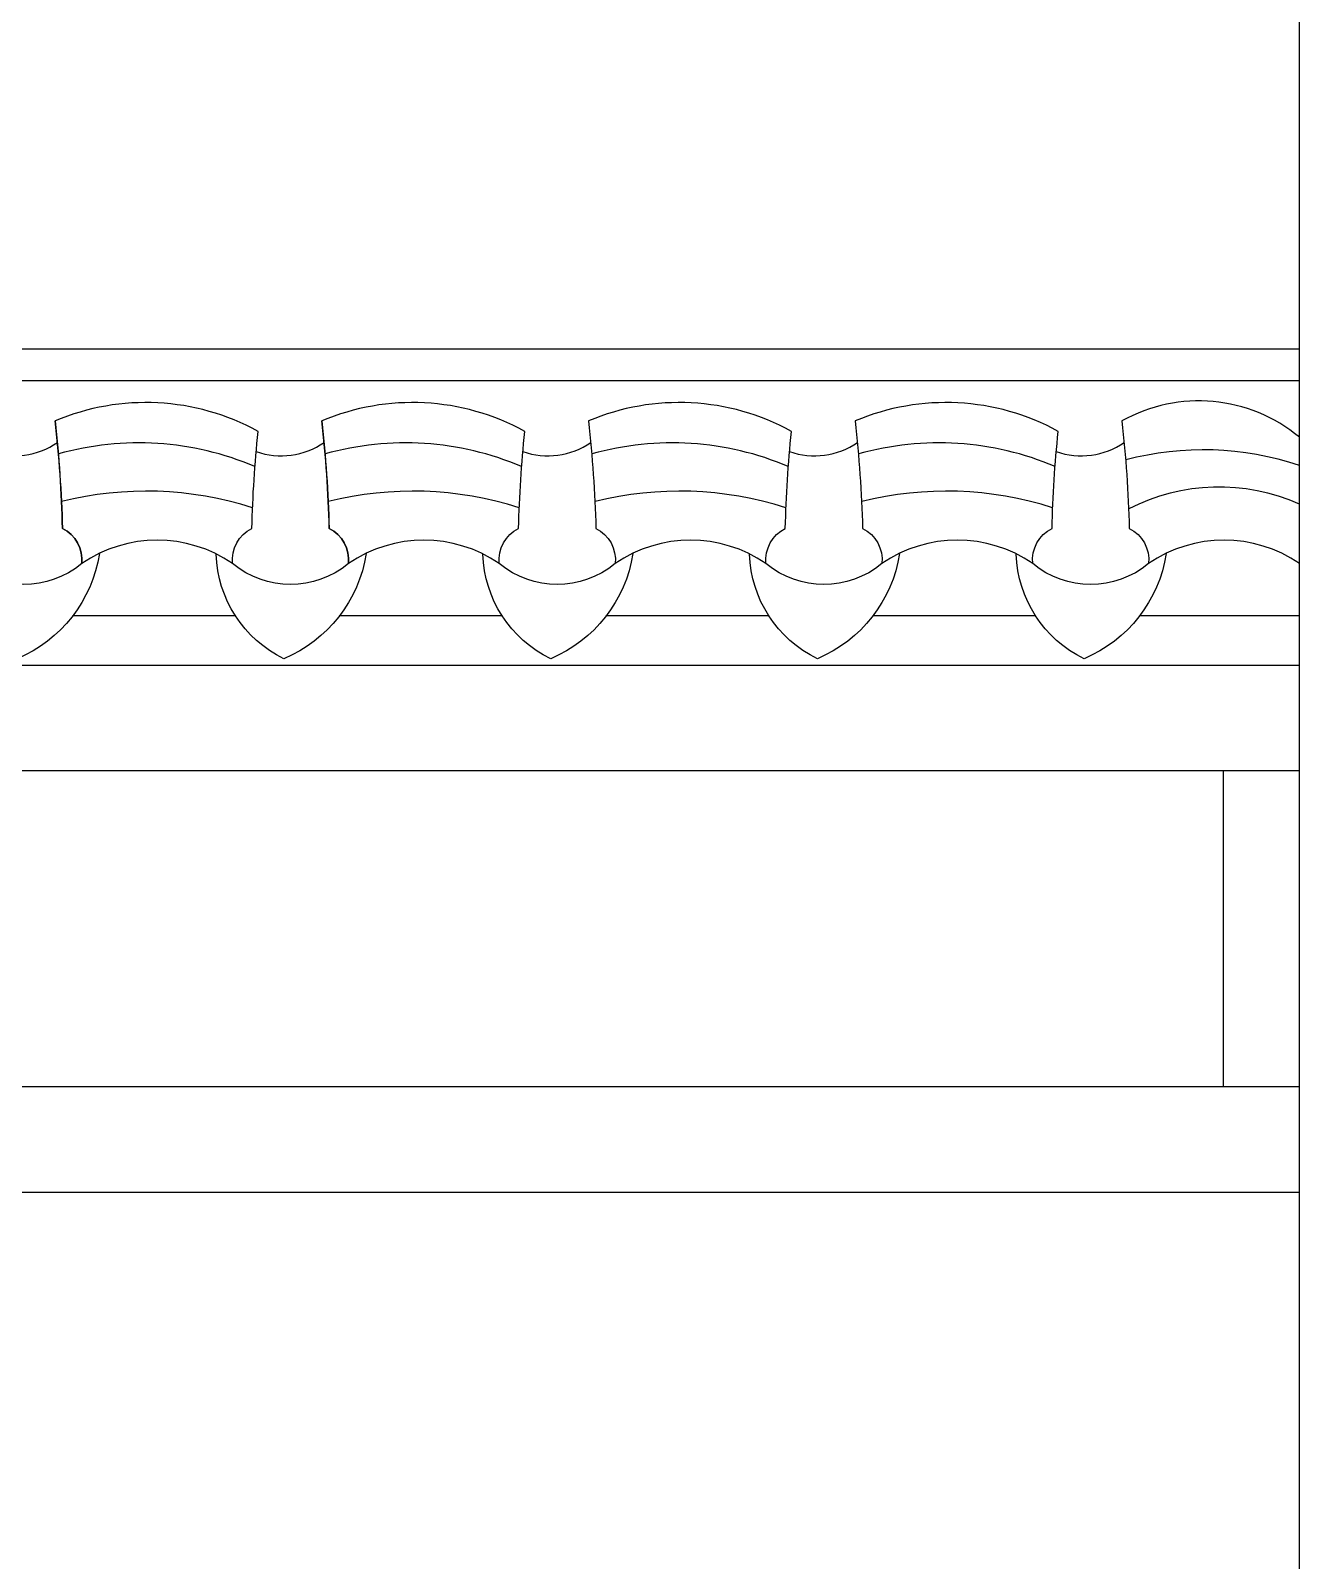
# Model space of a CAD drawing. Header units: metres. Extents: x 2084 to 9590, y 597 to 7347.
# Drawn here: x 3204 to 4408, y 3502 to 4953 of the extents above; entities that cross this region are included whole.
import ezdxf

# ---------------------------------------------------------------- set-up
doc = ezdxf.new("R2010")
doc.units = ezdxf.units.M
for name, color, linetype in [('3', 3, 'Continuous'), ('4', 4, 'Continuous'), ('7', 7, 'Continuous')]:
    doc.layers.add(name, color=color, linetype=linetype)

msp = doc.modelspace()

# ---------------------------------------------------------------- linework, layer by layer
at = {"layer": '3'}
for p, q in [((4407.7, 2201.16), (4407.7, 6191.16)), ((2445.11, 4621.16), (4407.7, 4621.16)), ((3398.73, 4397.78), (3243.94, 4397.78)), ((3651.73, 4397.78), (3496.94, 4397.78)), ((3904.73, 4397.78), (3749.94, 4397.78)), ((4157.73, 4397.78), (4002.94, 4397.78)), ((4407.7, 4397.78), (4255.94, 4397.78)), ((2445.11, 4251.16), (4407.7, 4251.16)), ((4335.7, 3951.16), (4335.7, 4251.16)), ((2445.11, 3951.16), (4407.7, 3951.16))]:
    msp.add_line(p, q, dxfattribs=at)
for points in [[(4407.7, 4567.48, 0.31), (4239.36, 4582.81, -0.02), (4246.35, 4480.92, -0.31), (4264.7, 4447.53, -0.31)], [(3395.7, 4447.53, -0.31), (3414.05, 4480.92, -0.02), (3419.93, 4572.94, 0.23), (3227.36, 4582.81, -0.02), (3234.35, 4480.92, -0.31), (3252.7, 4447.53)], [(3648.7, 4447.53, -0.31), (3667.05, 4480.92, -0.02), (3672.93, 4572.94, 0.23), (3480.36, 4582.81, -0.02), (3487.35, 4480.92, -0.31), (3505.7, 4447.53)], [(3901.7, 4447.53, -0.31), (3920.05, 4480.92, -0.02), (3925.93, 4572.94, 0.23), (3733.36, 4582.81, -0.02), (3740.35, 4480.92, -0.31), (3758.7, 4447.53)], [(4154.7, 4447.53, -0.31), (4173.05, 4480.92, -0.02), (4178.93, 4572.94, 0.23), (3986.36, 4582.81, -0.02), (3993.35, 4480.92, -0.31), (4011.7, 4447.53)], [(3269.44, 4457.06, -0.26), (3191.48, 4357.24, -0.28), (3127.15, 4456.48)], [(3269.44, 4457.06, -0.26), (3191.48, 4357.24, -0.28), (3127.15, 4456.48)], [(3395.7, 4447.53, 0.31), (3252.7, 4447.53, -0.36), (3142.7, 4447.53, -0.36)], [(3395.7, 4447.53, 0.31), (3252.7, 4447.53, -0.36), (3142.7, 4447.53, -0.36)], [(3522.44, 4457.06, -0.26), (3444.48, 4357.24, -0.28), (3380.15, 4456.48)], [(3522.44, 4457.06, -0.26), (3444.48, 4357.24, -0.28), (3380.15, 4456.48)], [(3648.7, 4447.53, 0.31), (3505.7, 4447.53, -0.36), (3395.7, 4447.53, -0.36)], [(3648.7, 4447.53, 0.31), (3505.7, 4447.53, -0.36), (3395.7, 4447.53, -0.36)], [(3775.44, 4457.06, -0.26), (3697.48, 4357.24, -0.28), (3633.15, 4456.48)], [(3901.7, 4447.53, 0.31), (3758.7, 4447.53, -0.36), (3648.7, 4447.53, -0.36)], [(4028.44, 4457.06, -0.26), (3950.48, 4357.24, -0.28), (3886.15, 4456.48)], [(4154.7, 4447.53, 0.31), (4011.7, 4447.53, -0.36), (3901.7, 4447.53, -0.36)], [(4281.44, 4457.06, -0.26), (4203.48, 4357.24, -0.28), (4139.15, 4456.48)], [(4407.7, 4447.53, 0.31), (4264.7, 4447.53, -0.36), (4154.7, 4447.53, -0.36)]]:
    msp.add_lwpolyline(points, format="xyb", dxfattribs=at)
for centre, radius, start, end in [((2163.36, 4458.66), 1071.22, 1.19, 6.66), ((2416.36, 4458.66), 1071.22, 1.19, 6.66), ((3188.72, 4621.43), 71.66, 250.71, 304.72), ((3306.73, 4280.58), 281.47, 66.96, 105.7), ((3441.72, 4621.43), 71.66, 250.71, 304.72), ((3559.73, 4280.58), 281.47, 66.96, 105.7), ((3694.72, 4621.43), 71.66, 250.71, 304.72), ((3812.73, 4280.58), 281.47, 66.96, 105.7), ((3947.72, 4621.43), 71.66, 250.71, 304.72), ((4065.73, 4280.58), 281.47, 66.96, 105.7), ((4200.72, 4621.43), 71.66, 250.71, 304.72), ((4316.61, 4268.81), 286.65, 71.47, 104.87), ((3313.6, 4185.68), 330.56, 72.2, 104.02), ((3566.6, 4185.68), 330.56, 72.2, 104.02), ((3819.6, 4185.68), 330.56, 72.2, 104.02), ((4072.6, 4185.68), 330.56, 72.2, 104.02), ((4331.54, 4332.13), 187.95, 66.1, 117.14), ((3219.25, 4450.88), 33.62, 354.28, 63.3), ((3472.25, 4450.88), 33.62, 354.28, 63.3)]:
    msp.add_arc(centre, radius, start, end, dxfattribs=at)
at = {"layer": '4'}
for p, q in [((4407.7, 2201.16), (4407.7, 6191.16)), ((2445.11, 4651.16), (4407.7, 4651.16))]:
    msp.add_line(p, q, dxfattribs=at)
at = {"layer": '7'}
for p, q in [((2445.11, 4351.16), (4407.7, 4351.16)), ((2445.11, 3851.16), (4407.7, 3851.16))]:
    msp.add_line(p, q, dxfattribs=at)

doc.saveas('drawing.dxf')
